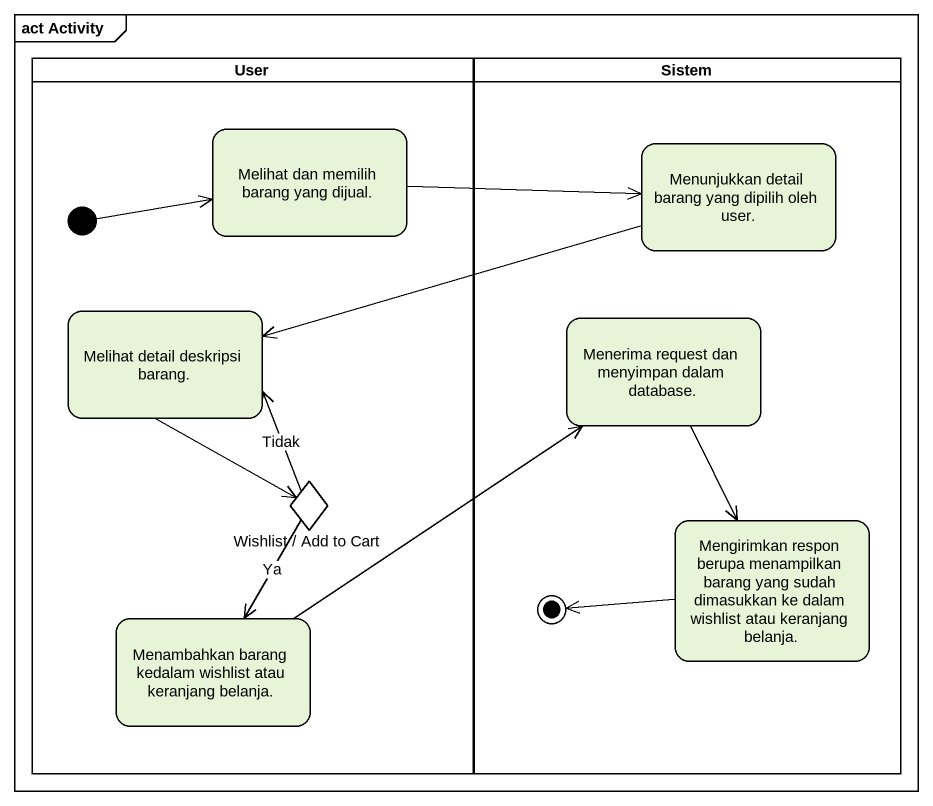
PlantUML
@startuml
mainframe act Activity
hide empty description
state User <<partition>> {
  state "Melihat dan memilih barang yang dijual." as Melihat_dan_memilih_barang
  state "Melihat detail deskripsi barang." as Melihat_detail_deskripsi
  state "Wishlist / Add to Cart" as Wishlist_Add_to_Cart <<choice>>
  state "Menambahkan barang kedalam wishlist atau keranjang belanja." as Menambahkan_barang_kedalam
  [*] -right-> Melihat_dan_memilih_barang
}
state Sistem <<partition>> {
  state "Menunjukkan detail barang yang dipilih oleh user." as Menunjukkan_detail_barang
  state "Menerima request dan menyimpan dalam database." as Menerima_request_dan
  state "Mengirimkan respon berupa menampilkan barang yang sudah dimasukkan ke dalam wishlist atau keranjang belanja." as Mengirimkan_respon_berupa
  Mengirimkan_respon_berupa -left-> [*]
}
Melihat_dan_memilih_barang -right-> Menunjukkan_detail_barang
Menunjukkan_detail_barang -left-> Melihat_detail_deskripsi
Melihat_detail_deskripsi --> Wishlist_Add_to_Cart
Menerima_request_dan --> Mengirimkan_respon_berupa
Wishlist_Add_to_Cart -up-> Melihat_detail_deskripsi : Tidak
Wishlist_Add_to_Cart --> Menambahkan_barang_kedalam : Ya
Menambahkan_barang_kedalam -up-> Menerima_request_dan
@enduml
